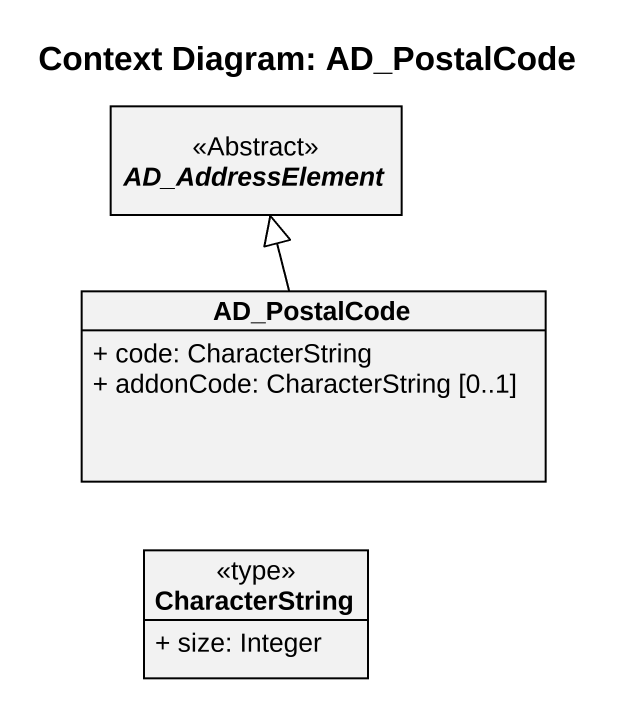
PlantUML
@startuml
title Context Diagram: AD_PostalCode
hide circle
hide empty members
skinparam classAttributeIconSize 0
abstract class AD_AddressElement <<Abstract>>
class AD_PostalCode {
  + code: CharacterString
  + addonCode: CharacterString [0..1]
}
class CharacterString <<type>> {
  + size: Integer
}
AD_PostalCode -up-|> AD_AddressElement
@enduml
